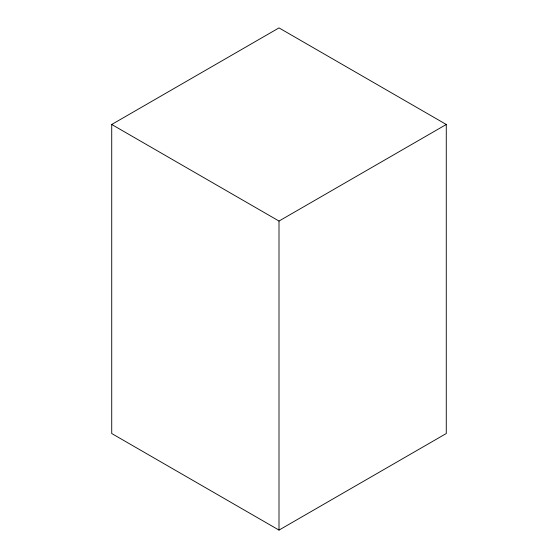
<?xml version="1.0" encoding="UTF-8"?>
<svg xmlns="http://www.w3.org/2000/svg" width="558" height="558" viewBox="0 0 558 558"><rect width="100%" height="100%" fill="white"/><g stroke="black" fill="none" stroke-linecap="round" stroke-linejoin="round"><path stroke-width="0.84" d="M111.726 124.476L279 27.9L446.274 124.476L446.274 433.524L279 530.1L111.726 433.524L111.726 124.476L279 221.052L446.274 124.476M279 221.052L279 530.1"/></g></svg>
